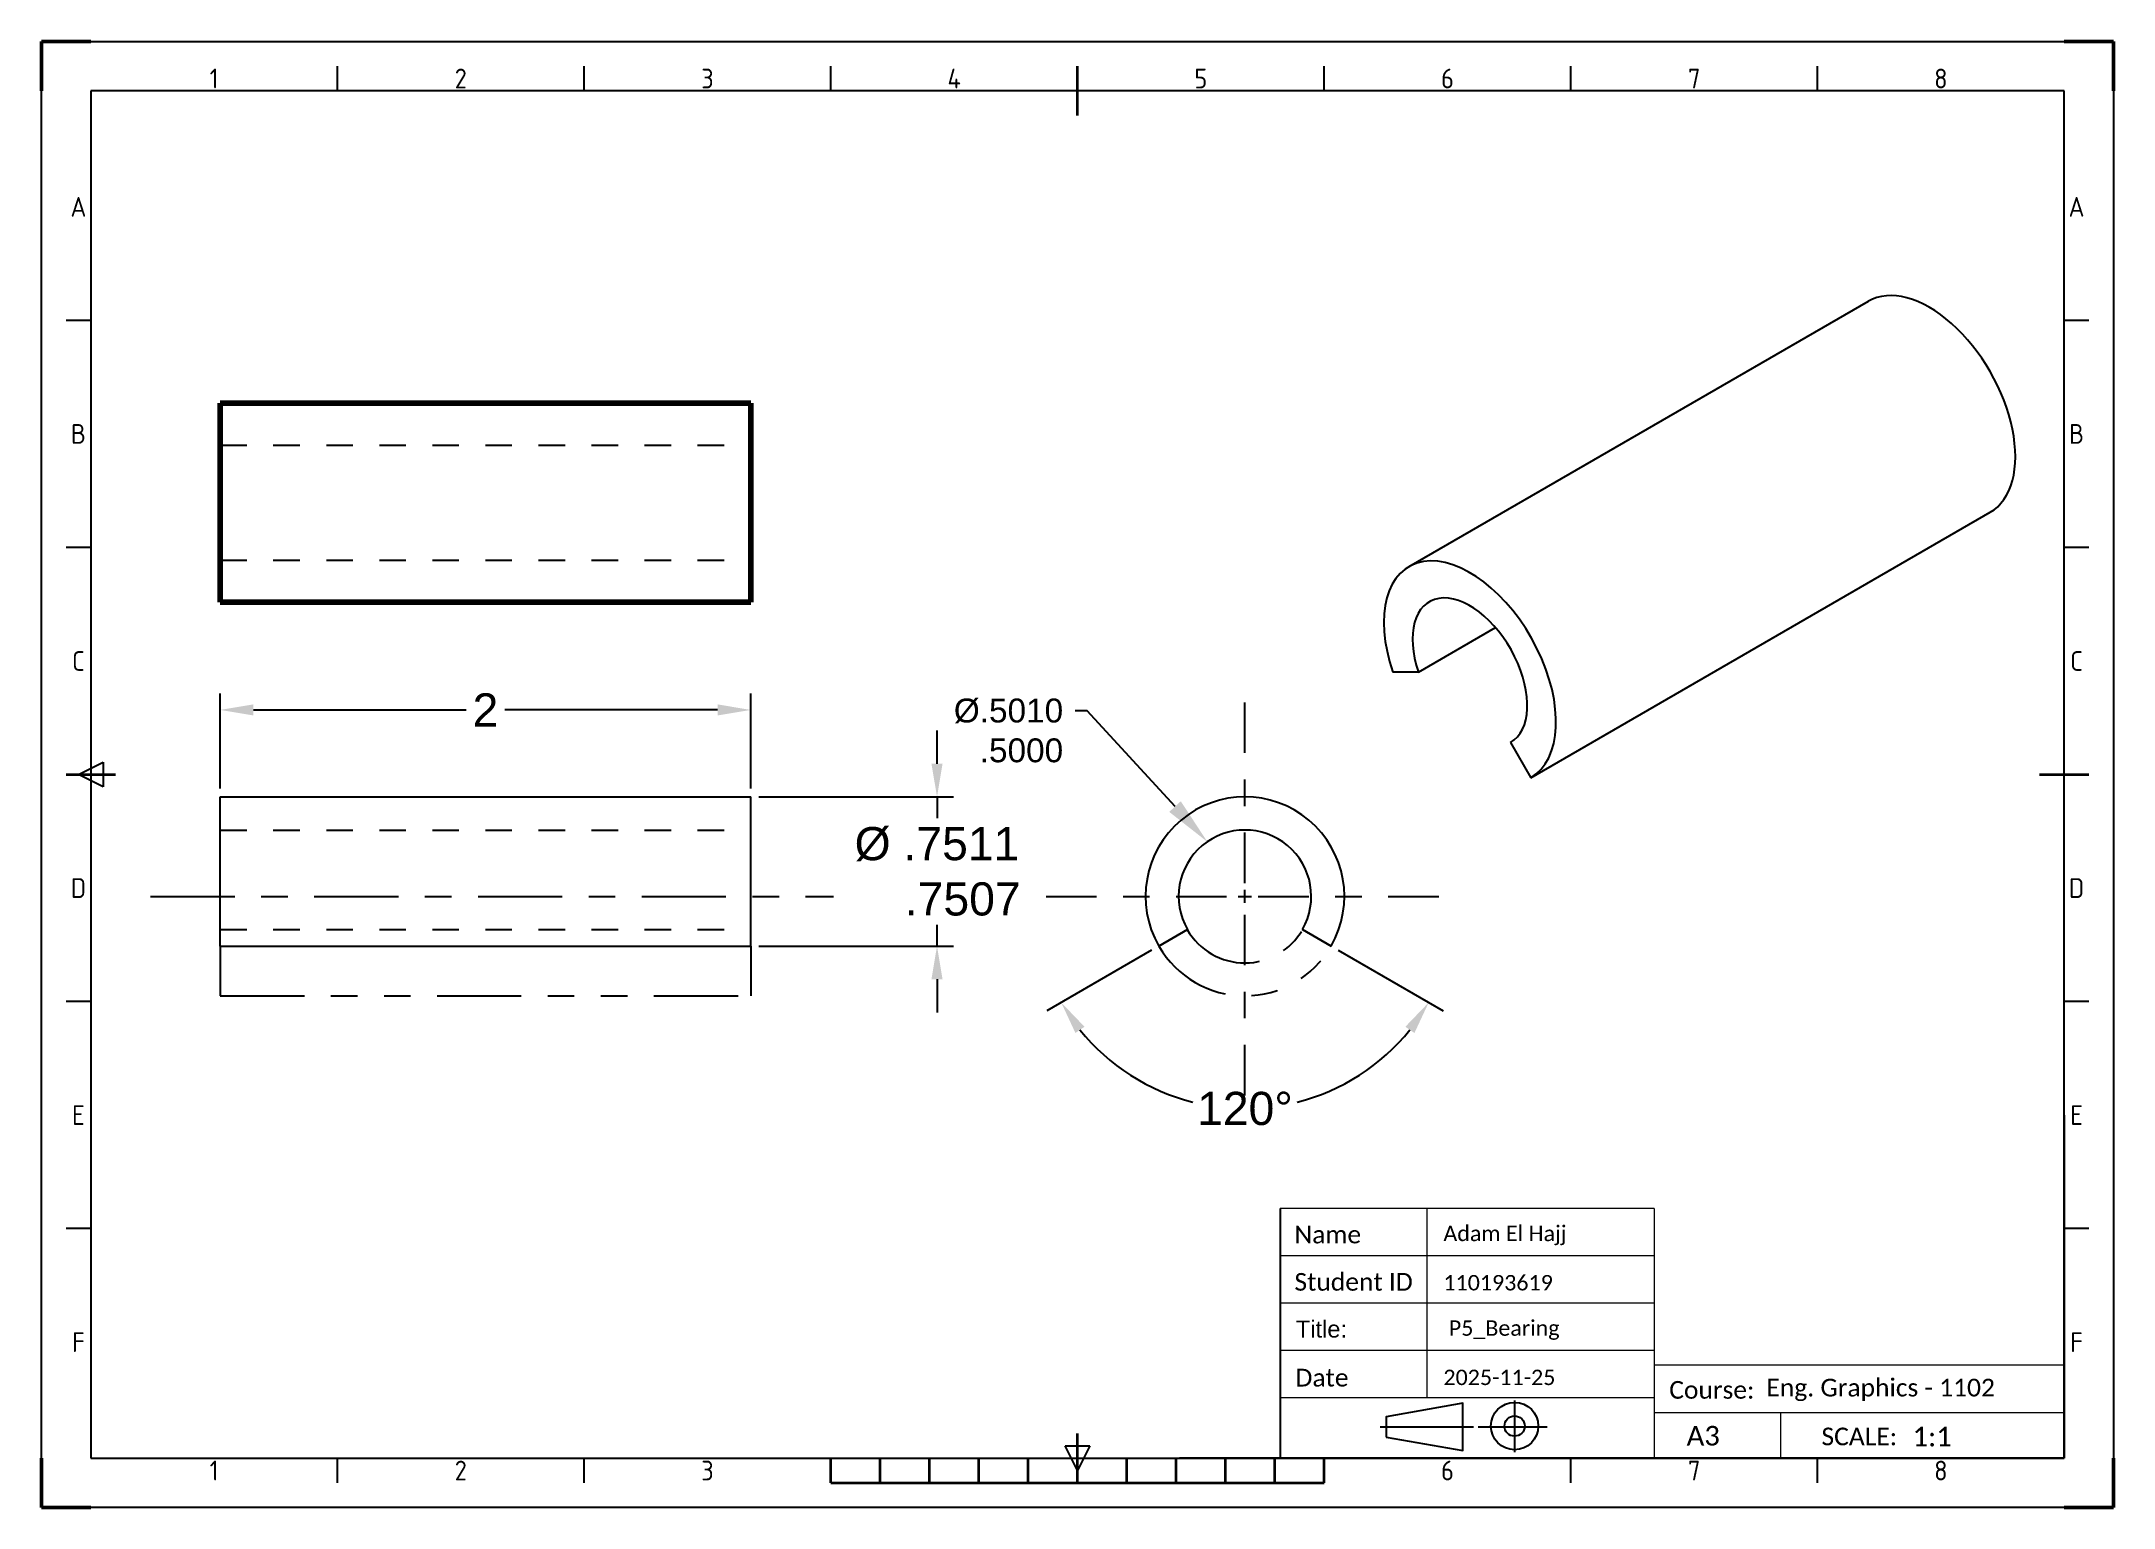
# Model space of a CAD drawing. Header units: inches. Extents: x 4636.53 to 4644.34, y 1637.65 to 1643.18.
import ezdxf
from ezdxf import colors
from ezdxf.entities.mleader import LeaderData, LeaderLine
from ezdxf.enums import TextEntityAlignment as Align
from ezdxf.math import Vec2, Vec3

# ---------------------------------------------------------------- set-up
doc = ezdxf.new("R2010")
doc.units = ezdxf.units.IN
doc.header["$LTSCALE"] = 0.01
for name, pattern in [('CENTER', [50.8, 31.75, -6.35, 6.35, -6.35]), ('CENTER2', [28.575, 19.05, -3.175, 3.175, -3.175]), ('HIDDEN', [9.525, 6.35, -3.175]), ('PHANTOM', [63.5, 31.75, -6.35, 6.35, -6.35, 6.35, -6.35])]:
    doc.linetypes.add(name, pattern=pattern)
for name, color, linetype in [('2', 32, 'Continuous'), ('Center', 90, 'CENTER'), ('Hidden', 10, 'HIDDEN'), ('Phantom', 60, 'PHANTOM')]:
    doc.layers.add(name, color=color, linetype=linetype)
for name, color, linetype, lineweight in [('AM_BOR', 7, 'Continuous', 50), ('H', 7, 'Continuous', 100), ('MA_AUX', 90, 'Continuous', 20), ('TEXT', 3, 'Continuous', 5)]:
    doc.layers.add(name, color=color, linetype=linetype, lineweight=lineweight)
doc.styles.add('ACISOTS', font='isocp.shx')
doc.styles.get("Standard").update_dxf_attribs({"font": 'arial.ttf'})
doc.dimstyles.new('ISO-25', dxfattribs={"dimscale": 0.05, "dimtxt": 2.5, "dimasz": 2.5, "dimexe": 1.25, "dimexo": 0.625, "dimtad": 0, "dimtih": 1, "dimtoh": 1, "dimzin": 12, "dimdsep": 46, "dimtxsty": 'Standard', "dimcen": 2.5, "dimadec": 0, "dimazin": 0, "dimtfac": 1, "dimtix": 1, "dimtmove": 0, "dimatfit": 3, "dimfxl": 1, "dimarcsym": 0})

# ---------------------------------------------------------------- blocks, each defined once
blk = doc.blocks.new('ISO_A3')
for p, q in [((410, 287), (10, 287)), ((10, 287), (10, 10)), ((410, 10), (410, 287)), ((10, 10), (410, 10))]:
    blk.add_line(p, q)
at = {"layer": 'AM_BOR'}
for p, q in [((10, 297), (0, 297)), ((0, 297), (0, 287)), ((420, 297), (410, 297)), ((420, 287), (420, 297)), ((0, 0), (0, 10)), ((420, 0), (420, 10)), ((0, 0), (10, 0)), ((420, 0), (410, 0))]:
    blk.add_line(p, q, dxfattribs=at)
at = {"layer": 'AM_BOR', "color": 1, "lineweight": 25}
for p, q in [((0, 297), (420, 297)), ((0, 0), (0, 297)), ((420, 297), (420, 0)), ((60, 287), (60, 292)), ((110, 287), (110, 292)), ((160, 287), (160, 292)), ((260, 287), (260, 292)), ((310, 287), (310, 292)), ((360, 287), (360, 292)), ((10, 240.5), (5, 240.5)), ((415, 240.5), (410, 240.5)), ((10, 194.5), (5, 194.5)), ((415, 194.5), (410, 194.5)), ((7.5, 148.5), (12.5, 151)), ((12.5, 146), (7.5, 148.5)), ((12.5, 151), (12.5, 146)), ((10, 102.5), (5, 102.5)), ((415, 102.5), (410, 102.5)), ((10, 56.5), (5, 56.5)), ((415, 56.5), (410, 56.5)), ((60, 5), (60, 10)), ((110, 5), (110, 10)), ((210, 7.5), (207.5, 12.5)), ((207.5, 12.5), (212.5, 12.5)), ((212.5, 12.5), (210, 7.5)), ((310, 5), (310, 10)), ((360, 5), (360, 10)), ((420, 0), (0, 0))]:
    blk.add_line(p, q, dxfattribs=at)
at = {"layer": 'AM_BOR', "color": 2, "lineweight": 35}
for p, q in [((210, 282), (210, 292)), ((5, 148.5), (15, 148.5)), ((405, 148.5), (415, 148.5)), ((210, 5), (210, 15)), ((160, 5), (160, 10)), ((170, 5), (170, 10)), ((180, 5), (180, 10)), ((190, 5), (190, 10)), ((200, 5), (200, 10)), ((220, 5), (220, 10)), ((230, 5), (230, 10)), ((240, 5), (240, 10)), ((250, 5), (250, 10)), ((260, 5), (260, 10)), ((160, 5), (260, 5))]:
    blk.add_line(p, q, dxfattribs=at)
at = {"layer": 'AM_BOR', "color": 1, "lineweight": 25, "style": 'ACISOTS'}
for s, p in [('1', (35, 289.5)), ('2', (85, 289.5)), ('3', (135, 289.5)), ('4', (185, 289.5)), ('5', (235, 289.5)), ('6', (285, 289.5)), ('7', (335, 289.5)), ('8', (385, 289.5)), ('A', (7.5, 263.5)), ('A', (412.5, 263.5)), ('B', (7.5, 217.5)), ('B', (412.5, 217.5)), ('C', (7.5, 171.5)), ('C', (412.5, 171.5)), ('D', (7.5, 125.5)), ('D', (412.5, 125.5)), ('E', (7.5, 79.5)), ('E', (412.5, 79.5)), ('F', (7.5, 33.5)), ('F', (412.5, 33.5)), ('1', (35, 7.5)), ('2', (85, 7.5)), ('3', (135, 7.5)), ('6', (285, 7.5)), ('7', (335, 7.5)), ('8', (385, 7.5))]:
    blk.add_text(s, height=4, dxfattribs=at).set_placement(p, align=Align.MIDDLE)
blk = doc.blocks.new('*U2')
at = {"layer": 'Center', "color": 0, "linetype": 'CENTER2', "transparency": 16777216}
for p, q in [((0, 0.05), (0, 0.75)), ((-0.75, 0), (-0.05, 0)), ((0.05, 0), (0.75, 0)), ((0, -0.75), (0, -0.05))]:
    blk.add_line(p, q, dxfattribs=at)
at = {"layer": 'Center', "color": 0, "linetype": 'Continuous', "transparency": 16777216}
for p, q in [((-0.025, 0), (0.025, 0)), ((0, -0.025), (0, 0.025))]:
    blk.add_line(p, q, dxfattribs=at)
blk = doc.blocks.new('*D3')
at = {"color": 0, "lineweight": -2, "transparency": 16777216}
for p, q in [((4637.2009, 1640.3607), (4637.2009, 1640.7196)), ((4639.2009, 1640.3607), (4639.2009, 1640.7196)), ((4637.3259, 1640.6571), (4638.1283, 1640.6571)), ((4639.0759, 1640.6571), (4638.2736, 1640.6571))]:
    blk.add_line(p, q, dxfattribs=at)
at = {"color": 0, "transparency": 16777216}
for points in [[(4637.3259, 1640.678), (4637.3259, 1640.6363), (4637.2009, 1640.6571)], [(4639.0759, 1640.678), (4639.0759, 1640.6363), (4639.2009, 1640.6571)]]:
    blk.add_solid(points, dxfattribs=at)
at = {"layer": 'Defpoints', "color": 0, "transparency": 16777216}
for p in [(4639.2009, 1640.6571), (4637.2009, 1640.3295), (4639.2009, 1640.3295)]:
    blk.add_point(p, dxfattribs=at)
at = {"color": 0, "transparency": 16777216, "insert": (4638.2009, 1640.6571), "char_height": 0.125, "attachment_point": 5}
blk.add_mtext('2', dxfattribs=at)
blk = doc.blocks.new('*D4')
at = {"color": 0, "lineweight": -2, "transparency": 16777216}
for p, q in [((4639.9035, 1640.4545), (4639.9035, 1640.5795)), ((4639.2322, 1640.3295), (4639.966, 1640.3295)), ((4639.9035, 1640.3295), (4639.9035, 1640.2498)), ((4639.9035, 1639.767), (4639.9035, 1639.8467)), ((4639.2322, 1639.767), (4639.966, 1639.767)), ((4639.9035, 1639.642), (4639.9035, 1639.517))]:
    blk.add_line(p, q, dxfattribs=at)
at = {"color": 0, "transparency": 16777216}
for points in [[(4639.8826, 1640.4545), (4639.9243, 1640.4545), (4639.9035, 1640.3295)], [(4639.8826, 1639.642), (4639.9243, 1639.642), (4639.9035, 1639.767)]]:
    blk.add_solid(points, dxfattribs=at)
at = {"layer": 'Defpoints', "color": 0, "transparency": 16777216}
for p in [(4639.2009, 1640.3295), (4639.2009, 1639.767), (4639.9035, 1639.767)]:
    blk.add_point(p, dxfattribs=at)
at = {"color": 0, "transparency": 16777216, "insert": (4639.9035, 1640.0482), "char_height": 0.125, "attachment_point": 5}
blk.add_mtext('%%C .7511\\P    .7507', dxfattribs=at)
blk = doc.blocks.new('*D5')
at = {"color": 0, "lineweight": -2, "transparency": 16777216}
for p, q in [((4640.7128, 1639.7513), (4640.3177, 1639.5232)), ((4641.4164, 1639.7513), (4641.8116, 1639.5232))]:
    blk.add_line(p, q, dxfattribs=at)
for start, end in [(218.96159, 255.77842), (284.22158, 321.03841)]:
    blk.add_arc((4641.0646, 1639.9545), 0.8, start, end, dxfattribs=at)
at = {"color": 0, "transparency": 16777216}
for points in [[(4640.4254, 1639.4396), (4640.4597, 1639.4632), (4640.3718, 1639.5545)], [(4641.6695, 1639.4632), (4641.7038, 1639.4396), (4641.7574, 1639.5545)]]:
    blk.add_solid(points, dxfattribs=at)
at = {"layer": 'Defpoints', "color": 0, "transparency": 16777216}
for p in [(4641.0646, 1639.9545), (4641.2811, 1639.8295), (4640.7399, 1639.767), (4641.3894, 1639.767), (4640.791, 1639.2027)]:
    blk.add_point(p, dxfattribs=at)
at = {"color": 0, "transparency": 16777216, "insert": (4641.0646, 1639.1545), "char_height": 0.125, "attachment_point": 5}
blk.add_mtext('120°', dxfattribs=at)

msp = doc.modelspace()

# ---------------------------------------------------------------- linework, layer by layer
for p, q in [((4641.6832, 1641.1973), (4643.4152, 1642.1973)), ((4642.1425, 1640.4018), (4643.8745, 1641.4018)), ((4641.7192, 1640.7995), (4642.0097, 1640.9673)), ((4641.7192, 1640.7995), (4641.6224, 1640.7995)), ((4642.0659, 1640.5344), (4642.1425, 1640.4018)), ((4637.2009, 1639.767), (4637.2009, 1640.3295)), ((4637.2009, 1640.3295), (4639.2009, 1640.3295)), ((4639.2009, 1639.767), (4639.2009, 1640.3295)), ((4640.8481, 1639.8295), (4640.7399, 1639.767)), ((4640.7399, 1639.767), (4640.8481, 1639.8295)), ((4641.2811, 1639.8295), (4641.3894, 1639.767)), ((4641.3894, 1639.7664), (4641.2811, 1639.8295)), ((4637.2009, 1639.767), (4639.2009, 1639.767))]:
    msp.add_line(p, q)
at = {"lineweight": 100}
for p, q in [((4637.2009, 1641.0629), (4637.2009, 1641.8129)), ((4637.2009, 1641.8129), (4639.2009, 1641.8129)), ((4639.2009, 1641.8129), (4639.2009, 1641.0629)), ((4637.2009, 1641.0629), (4639.2009, 1641.0629))]:
    msp.add_line(p, q, dxfattribs=at)
for radius in [0.375, 0.25]:
    msp.add_arc((4641.0646, 1639.9545), radius, 330, 210)
for centre, major_axis, end_param in [((4643.6449, 1641.7995), (0.2296, -0.3977), 3.141593), ((4641.9128, 1640.7995), (0.2296, -0.3977), 4.390638), ((4641.9128, 1640.7995), (0.1531, -0.2652), 4.390638)]:
    msp.add_ellipse(centre, major_axis=major_axis, ratio=0.57735, start_param=0, end_param=end_param)
at = {"layer": '2', "color": 4, "linetype": 'Continuous'}
for p, q in [((4644.1538, 1639.1304), (4644.1538, 1637.8373)), ((4641.1969, 1638.7782), (4641.1969, 1637.8373)), ((4644.1538, 1637.8373), (4640.8176, 1637.8373))]:
    msp.add_line(p, q, dxfattribs=at)
at = {"layer": '2', "color": 6}
for p, q in [((4642.0817, 1637.8594), (4642.0817, 1638.0552)), ((4641.5743, 1637.955), (4641.927, 1637.955)), ((4641.9435, 1637.955), (4642.2046, 1637.955))]:
    msp.add_line(p, q, dxfattribs=at)
at = {"layer": '2', "color": 30}
msp.add_lwpolyline([(4641.597, 1637.9163), (4641.886, 1637.8662), (4641.886, 1638.0446), (4641.597, 1637.9928)], close=True, dxfattribs=at)
for radius in [0.0892, 0.0382]:
    msp.add_circle((4642.0814, 1637.9583), radius, dxfattribs=at)
at = {"layer": 'Center'}
msp.add_line((4636.9378, 1639.9545), (4639.5126, 1639.9545), dxfattribs=at)
at = {"layer": 'Hidden'}
for p, q in [((4637.2009, 1641.6544), (4639.2009, 1641.6544)), ((4637.2009, 1641.2214), (4639.2009, 1641.2214)), ((4637.2009, 1640.2045), (4639.2009, 1640.2045)), ((4637.2009, 1639.8295), (4639.2009, 1639.8295))]:
    msp.add_line(p, q, dxfattribs=at)
at = {"layer": 'Phantom'}
for p, q in [((4637.2009, 1639.767), (4637.2009, 1639.5795)), ((4639.2009, 1639.767), (4639.2009, 1639.5795)), ((4637.2009, 1639.5795), (4639.2009, 1639.5795))]:
    msp.add_line(p, q, dxfattribs=at)
for centre, radius, start, end in [((4641.0648, 1639.9554), 0.3756, 210.11092, 329.78476), ((4641.0646, 1639.9545), 0.2509, 210, 330)]:
    msp.add_arc(centre, radius, start, end, dxfattribs=at)
at = {"layer": 'TEXT', "color": 4}
for p, q in [((4642.6072, 1638.7782), (4641.1969, 1638.7782)), ((4641.7516, 1638.0648), (4641.7516, 1638.7782)), ((4642.6072, 1638.7782), (4642.6072, 1637.8373)), ((4642.6072, 1638.5999), (4641.1969, 1638.5999)), ((4642.6072, 1638.4215), (4641.1969, 1638.4215)), ((4642.6072, 1638.2432), (4641.1969, 1638.2432)), ((4644.1538, 1638.1877), (4642.6072, 1638.1877)), ((4642.6072, 1638.0648), (4641.1969, 1638.0648)), ((4642.6072, 1638.0094), (4644.1538, 1638.0094)), ((4643.0848, 1637.8373), (4643.0848, 1638.0094)), ((4644.1538, 1637.8373), (4642.7435, 1637.8373))]:
    msp.add_line(p, q, dxfattribs=at)

# ---------------------------------------------------------------- block references
at = {"lineweight": 0, "xscale": 0.01860279710129542, "yscale": 0.01860279710129542, "zscale": 0.01860279710129542}
msp.add_blockref('ISO_A3', (4636.5266, 1637.6512), dxfattribs=at)
at = {"layer": 'Center', "linetype": 'CENTER2'}
msp.add_blockref('*U2', (4641.0646, 1639.9545), dxfattribs=at)

# ---------------------------------------------------------------- texts
at = {"layer": 'H', "color": 150, "linetype": 'Continuous', "lineweight": 13, "attachment_point": 4}
for s, insert, char_height, width in [('{\\fCalibri|b0|i0|c0|p34;Name}', (4641.2513, 1638.6798), 0.066604, 0.604185), ('\\pxt18;{\\fCalibri|b0|i0|c0|p34;Student ID}', (4641.2513, 1638.5014), 0.066604, 2.337597), ('Title: ', (4641.2564, 1638.3234), 0.06384, 0.332938), ('\\pxt18;{\\fCalibri|b0|i0|c0|p34;Date}', (4641.2551, 1638.1403), 0.066604, 2.337597), ('\\pxt18;{\\fCalibri|b0|i0|c0|p34;Course:}', (4642.6646, 1638.0943), 0.066604, 2.337597), ('\\pxt18;{\\fCalibri|b0|i0|c0|p34;Eng. Graphics - 1102}', (4643.0308, 1638.0943), 0.066604, 2.337597), ('\\pxt18;{\\fCalibri|b0|i0|c0|p34;SCALE: }', (4643.2385, 1637.9187), 0.066604, 2.337597)]:
    msp.add_mtext(s, dxfattribs=dict(at, insert=insert, char_height=char_height, width=width))
at = {"layer": 'H', "color": 2, "linetype": 'Continuous', "lineweight": 13, "char_height": 0.074005, "width": 0.869403, "attachment_point": 4}
for s, insert in [('\\pxt18;{\\fCalibri|b0|i0|c178|p34;\\C241;A3 }', (4642.73, 1637.9215)), ('\\pxt18;{\\fCalibri|b0|i0|c0|p34;\\C241;1:1}', (4643.5819, 1637.9184))]:
    msp.add_mtext(s, dxfattribs=dict(at, insert=insert))
at = {"layer": 'MA_AUX', "color": 150, "linetype": 'Continuous', "lineweight": 13, "char_height": 0.058041, "attachment_point": 4}
for s, insert, width in [('{\\fCalibri|b0|i0|c0|p34;\\C3;Adam El Hajj}', (4641.8129, 1638.6766), 0.673532), ('\\pxt18;{\\fCalibri|b0|i0|c0|p34;\\C3;110193619}', (4641.8129, 1638.4982), 0.43836), ('\\pxt18;{\\fCalibri|b0|i0|c0|p34;\\C3; P5_Bearing}', (4641.8129, 1638.3198), 0.43836), ('\\pxt18;{\\fCalibri|b0|i0|c0|p34;\\C3;2025-11-25}', (4641.8129, 1638.1415), 0.43836)]:
    msp.add_mtext(s, dxfattribs=dict(at, insert=insert, width=width))

# ---------------------------------------------------------------- dimensions: what is measured, and where the dimension line sits
dim = msp.add_linear_dim(base=(4639.2009, 1640.6571), p1=(4637.2009, 1640.3295), p2=(4639.2009, 1640.3295), dimstyle='ISO-25')
dim.commit()
dim.dimension.update_dxf_attribs({"geometry": '*D3', "text_midpoint": (4638.2009, 1640.6571)})
dim = msp.add_linear_dim(base=(4639.9035, 1639.767), p1=(4639.2009, 1640.3295), p2=(4639.2009, 1639.767), angle=90, text='%%C .7511\\P    .7507', dimstyle='ISO-25')
dim.commit()
dim.dimension.update_dxf_attribs({"geometry": '*D4', "text_midpoint": (4639.9035, 1640.0482), "dimtype": 160})
dim = msp.add_angular_dim_2l(base=(4640.791, 1639.2027), line1=((4641.0646, 1639.9545), (4640.7399, 1639.767)), line2=((4641.2811, 1639.8295), (4641.3894, 1639.767)), dimstyle='ISO-25')
dim.commit()
dim.dimension.update_dxf_attribs({"geometry": '*D5', "text_midpoint": (4641.0646, 1639.1545)})

# ---------------------------------------------------------------- leaders
ml = msp.add_multileader_mtext('Standard')
ml.set_content('\\pxi-3,l5,t5; %%C.5010\\P.5000', color=256)
ml.set_leader_properties()
ml.build(insert=Vec2(0, 0))
ml.multileader.update_dxf_attribs({"dogleg_length": 0.5, "arrow_head_size": 0.18, "scale": 0.09})
ctx = ml.context
ctx.base_point, ctx.scale, ctx.char_height, ctx.arrow_head_size, ctx.landing_gap_size, ctx.plane_origin = Vec3(4639.8929, 1640.6541), 0.09, 0.09, 0.18, 0.045, Vec3(4640.8901, 1640.1335)
ctx.text_align_type = 2
notes = []
notes.append((ctx, [(0, (1, 1, 0), (4640.4692, 1640.6541), (-1, 0), 0.045, [(0, [(4640.9227, 1640.1603)], 0, [])])]))
ctx.mtext.insert, ctx.mtext.alignment, ctx.mtext.flow_direction = Vec3(4640.3792, 1640.6999), 3, 5
for ctx, leaders in notes:
    for number, flags, end, landing, length, lines in leaders:
        leader = LeaderData()
        leader.index, (leader.has_last_leader_line, leader.has_dogleg_vector, leader.attachment_direction) = number, flags
        leader.last_leader_point, leader.dogleg_vector, leader.dogleg_length = Vec3(end), Vec3(landing), length
        for number, points, colour, breaks in lines:
            line = LeaderLine()
            line.index, line.vertices, line.color, line.breaks = number, Vec3.list(points), colors.encode_raw_color(colour), breaks
            leader.lines.append(line)
        ctx.leaders.append(leader)

doc.saveas('drawing.dxf')
